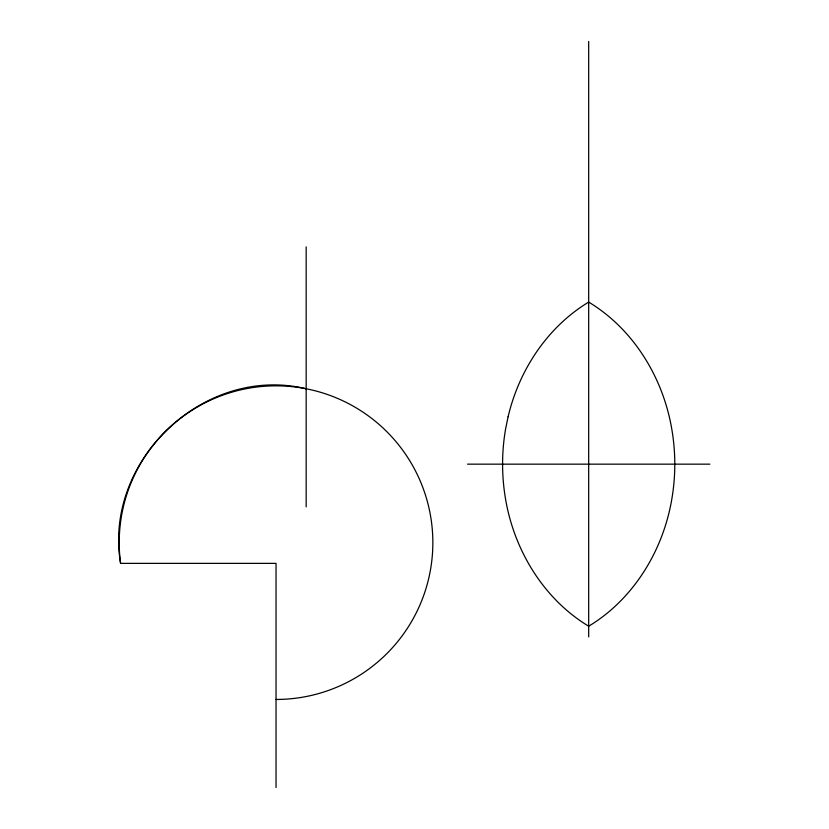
<?xml version="1.0" encoding="UTF-8"?>
<svg xmlns="http://www.w3.org/2000/svg" width="829" height="829" viewBox="0 0 829 829"><rect width="100%" height="100%" fill="white"/><g stroke="black" fill="none" stroke-linecap="round" stroke-linejoin="round"><path stroke-width="1.24" d="M467.525 464.157L709.852 464.157M306.17 388.76C204.452 364.211 103.045 460.706 120.588 563.368L276.036 563.368L276.036 787.55M588.683 41.45L588.683 636.869M306.17 246.876L306.17 506.851M120.588 563.368A156.816 156.816 0 0 1 262.192 386.449A156.816 156.816 0 0 1 432.697 535.721A156.816 156.816 0 0 1 276.036 699.458M508.104 416.738L505.649 428.686A206.815 206.815 0 0 0 505.649 499.628C514.426 550.736 543.824 599.17 588.683 626.216C633.377 599.274 662.723 551.098 671.625 500.208A206.794 206.794 0 0 0 671.614 428.106C662.734 377.226 633.377 329.04 588.683 302.098C547.389 327.009 519.037 370.18 508.104 416.738"/></g></svg>
